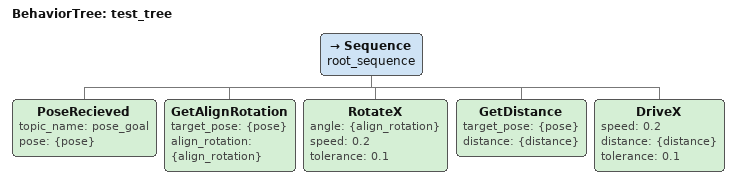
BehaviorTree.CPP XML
<root main_tree_to_execute="test_tree">
    <BehaviorTree ID="test_tree">
        <Sequence name="root_sequence">
            <PoseRecieved topic_name="pose_goal" pose="{pose}"/>
            <GetAlignRotation target_pose="{pose}" align_rotation="{align_rotation}"/>
            <RotateX angle="{align_rotation}" speed="0.2" tolerance="0.1"/>
            <GetDistance target_pose="{pose}" distance="{distance}"/>
            <DriveX speed="0.2" distance="{distance}" tolerance="0.1"/>
        </Sequence>
    </BehaviorTree>
</root>
